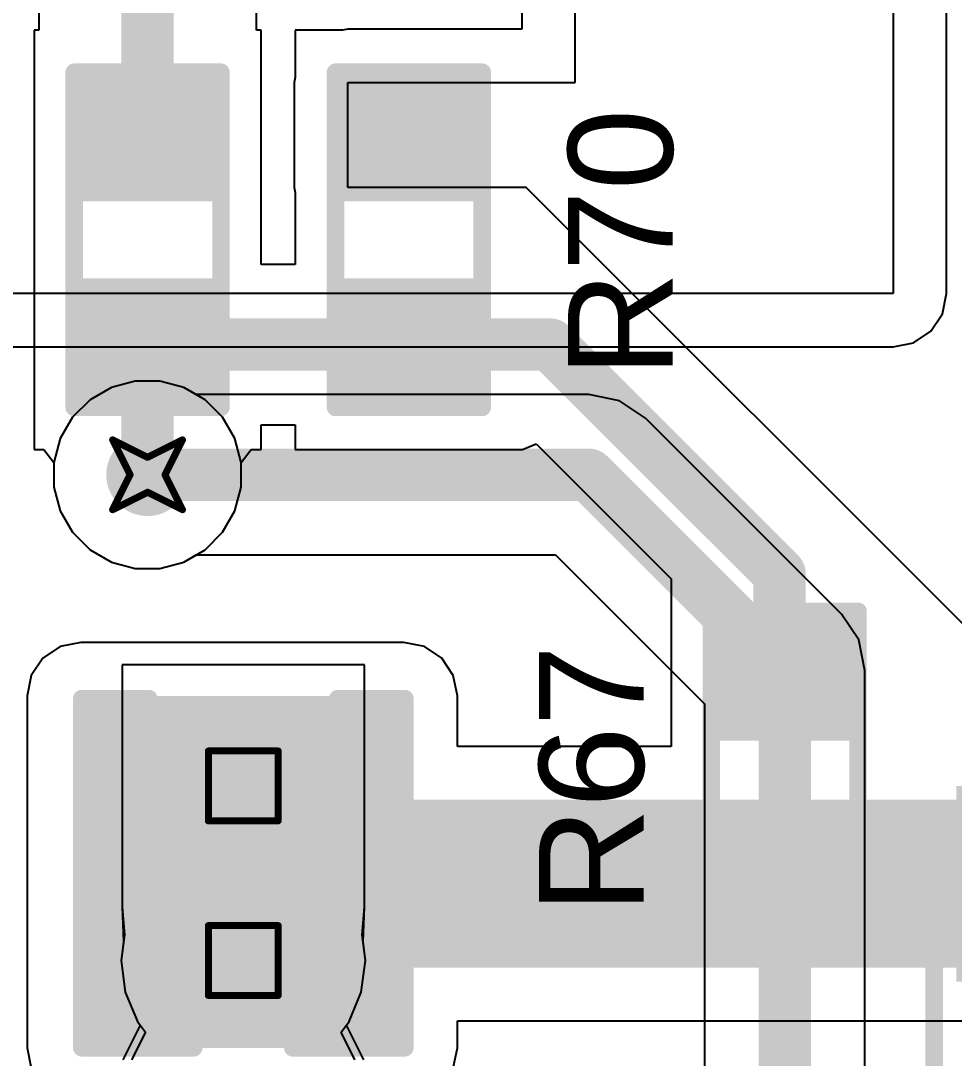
# Model space of a CAD drawing. Header units: inches. Extents: x -36 to 349, y -11 to 240.
# Drawn here: x 107.26 to 114.04, y -4.52 to 3.02 of the extents above; entities that cross this region are included whole.
import ezdxf

# ---------------------------------------------------------------- set-up
doc = ezdxf.new("R2010")
doc.units = ezdxf.units.IN
for name, color, linetype in [('Bottom Layer', 5, 'Continuous'), ('Bottom Solder', 6, 'Continuous'), ('Drill Drawing', 1, 'Continuous'), ('Layer 1', 16, 'Continuous'), ('Layer 2', 76, 'Continuous'), ('Mechanical 15', 56, 'Continuous'), ('Multi-Layer', 9, 'Continuous'), ('Pad Holes', 156, 'Continuous'), ('Top Layer', 1, 'Continuous'), ('Top Overlay', 2, 'Continuous'), ('Top Paste', 8, 'Continuous'), ('Top Solder', 216, 'Continuous'), ('Via Holes', 16, 'Continuous')]:
    doc.layers.add(name, color=color, linetype=linetype)
doc.styles.add('Arial', font='', dxfattribs={"height": 0.2})
doc.styles.get('Arial').set_extended_font_data('Arial')

# ---------------------------------------------------------------- blocks, each defined once
blk = doc.blocks.new('SOT_23_6_59')
at = {"layer": 'Top Layer'}
for points in [[(-1.92, 1.26), (-0.7, 1.26), (-0.7, 0.64), (-1.92, 0.64)], [(0.7, 1.26), (1.92, 1.26), (1.92, 0.64), (0.7, 0.64)], [(-1.92, 0.31), (-0.7, 0.31), (-0.7, -0.31), (-1.92, -0.31)], [(0.7, 0.31), (1.92, 0.31), (1.92, -0.31), (0.7, -0.31)], [(-1.92, -0.64), (-0.7, -0.64), (-0.7, -1.26), (-1.92, -1.26)], [(0.7, -0.64), (1.92, -0.64), (1.92, -1.26), (0.7, -1.26)]]:
    blk.add_hatch(color=1, dxfattribs=at).paths.add_polyline_path(points)
at = {"layer": 'Top Paste'}
for points in [[(-1.92, 1.26), (-0.7, 1.26), (-0.7, 0.64), (-1.92, 0.64)], [(0.7, 1.26), (1.92, 1.26), (1.92, 0.64), (0.7, 0.64)], [(-1.92, 0.31), (-0.7, 0.31), (-0.7, -0.31), (-1.92, -0.31)], [(0.7, 0.31), (1.92, 0.31), (1.92, -0.31), (0.7, -0.31)], [(-1.92, -0.64), (-0.7, -0.64), (-0.7, -1.26), (-1.92, -1.26)], [(0.7, -0.64), (1.92, -0.64), (1.92, -1.26), (0.7, -1.26)]]:
    blk.add_hatch(color=8, dxfattribs=at).paths.add_polyline_path(points)
at = {"layer": 'Top Solder'}
for points in [[(-2.0216, 1.3616), (-0.5984, 1.3616), (-0.5984, 0.5384), (-2.0216, 0.5384)], [(0.5984, 1.3616), (2.0216, 1.3616), (2.0216, 0.5384), (0.5984, 0.5384)], [(-2.0216, 0.4116), (-0.5984, 0.4116), (-0.5984, -0.4116), (-2.0216, -0.4116)], [(0.5984, 0.4116), (2.0216, 0.4116), (2.0216, -0.4116), (0.5984, -0.4116)], [(-2.0216, -0.5384), (-0.5984, -0.5384), (-0.5984, -1.3616), (-2.0216, -1.3616)], [(0.5984, -0.5384), (2.0216, -0.5384), (2.0216, -1.3616), (0.5984, -1.3616)]]:
    blk.add_hatch(color=216, dxfattribs=at).paths.add_polyline_path(points)
at = {"layer": 'Top Overlay'}
for points in [[(-0.889, 1.524, 0.127, 0.127, 0), (-0.889, 1.424, 0.127, 0.127, 0)], [(-0.889, 1.524, 0.127, 0.127, 0), (0.8636, 1.524, 0.127, 0.127, 0)], [(0.8636, 1.524, 0.127, 0.127, 0), (0.8636, 1.424, 0.127, 0.127, 0)], [(-2.1844, 1.0922, 0.127, 0.127, 0), (-2.1844, 0.8382, 0.127, 0.127, 0)], [(-2.1844, 1.0922, 0.127, 0.127, 0), (-2.0574, 0.9652, 0.127, 0.127, 0)], [(-2.0574, 0.9652, 0.127, 0.127, 0), (-2.1844, 0.8382, 0.127, 0.127, 0)], [(-0.889, -1.424, 0.127, 0.127, 0), (-0.889, -1.524, 0.127, 0.127, 0)], [(0.8636, -1.424, 0.127, 0.127, 0), (0.8636, -1.524, 0.127, 0.127, 0)], [(-0.889, -1.524, 0.127, 0.127, 0), (0.8636, -1.524, 0.127, 0.127, 0)]]:
    blk.add_lwpolyline(points, format="xyseb", dxfattribs=at)
for points in [[(-0.9207, 1.524, 0.0635, 0.0635, 1), (-0.8572, 1.524, 0.0635, 0.0635, 1)], [(-0.9207, 1.524, 0.0635, 0.0635, 1), (-0.8572, 1.524, 0.0635, 0.0635, 1)], [(0.8319, 1.524, 0.0635, 0.0635, 1), (0.8954, 1.524, 0.0635, 0.0635, 1)], [(0.8319, 1.524, 0.0635, 0.0635, 1), (0.8954, 1.524, 0.0635, 0.0635, 1)], [(-0.9207, 1.424, 0.0635, 0.0635, 1), (-0.8572, 1.424, 0.0635, 0.0635, 1)], [(0.8319, 1.424, 0.0635, 0.0635, 1), (0.8954, 1.424, 0.0635, 0.0635, 1)], [(-2.2161, 1.0922, 0.0635, 0.0635, 1), (-2.1526, 1.0922, 0.0635, 0.0635, 1)], [(-2.2161, 1.0922, 0.0635, 0.0635, 1), (-2.1526, 1.0922, 0.0635, 0.0635, 1)], [(-2.0891, 0.9652, 0.0635, 0.0635, 1), (-2.0256, 0.9652, 0.0635, 0.0635, 1)], [(-2.0891, 0.9652, 0.0635, 0.0635, 1), (-2.0256, 0.9652, 0.0635, 0.0635, 1)], [(-2.2161, 0.8382, 0.0635, 0.0635, 1), (-2.1526, 0.8382, 0.0635, 0.0635, 1)], [(-2.2161, 0.8382, 0.0635, 0.0635, 1), (-2.1526, 0.8382, 0.0635, 0.0635, 1)], [(-0.9207, -1.424, 0.0635, 0.0635, 1), (-0.8572, -1.424, 0.0635, 0.0635, 1)], [(0.8319, -1.424, 0.0635, 0.0635, 1), (0.8954, -1.424, 0.0635, 0.0635, 1)], [(-0.9207, -1.524, 0.0635, 0.0635, 1), (-0.8572, -1.524, 0.0635, 0.0635, 1)], [(-0.9207, -1.524, 0.0635, 0.0635, 1), (-0.8572, -1.524, 0.0635, 0.0635, 1)], [(0.8319, -1.524, 0.0635, 0.0635, 1), (0.8954, -1.524, 0.0635, 0.0635, 1)], [(0.8319, -1.524, 0.0635, 0.0635, 1), (0.8954, -1.524, 0.0635, 0.0635, 1)]]:
    blk.add_lwpolyline(points, format="xyseb", close=True, dxfattribs=at)
blk = doc.blocks.new('R___0603_236')
at = {"layer": 'Top Layer'}
for points in [[(-0.381, 0.4445), (-0.381, -0.4445), (-1.143, -0.4445), (-1.143, 0.4445)], [(1.143, 0.4445), (1.143, -0.4445), (0.381, -0.4445), (0.381, 0.4445)]]:
    blk.add_hatch(color=1, dxfattribs=at).paths.add_polyline_path(points)
at = {"layer": 'Top Paste'}
for points in [[(-0.381, 0.4445), (-0.381, -0.4445), (-1.143, -0.4445), (-1.143, 0.4445)], [(1.143, 0.4445), (1.143, -0.4445), (0.381, -0.4445), (0.381, 0.4445)]]:
    blk.add_hatch(color=8, dxfattribs=at).paths.add_polyline_path(points)
at = {"layer": 'Top Solder'}
for points in [[(-0.2794, 0.5461), (-0.2794, -0.5461), (-1.2446, -0.5461), (-1.2446, 0.5461)], [(1.2446, 0.5461), (1.2446, -0.5461), (0.2794, -0.5461), (0.2794, 0.5461)]]:
    blk.add_hatch(color=216, dxfattribs=at).paths.add_polyline_path(points)
at = {"layer": 'Top Overlay'}
for points in [[(-1.2192, 0.5334, 0.127, 0.127, 0), (-1.2192, -0.5334, 0.127, 0.127, 0)], [(-1.2192, 0.5334, 0.127, 0.127, 0), (1.2192, 0.5334, 0.127, 0.127, 0)], [(1.2192, 0.5334, 0.127, 0.127, 0), (1.2192, -0.5334, 0.127, 0.127, 0)], [(-1.2192, -0.5334, 0.127, 0.127, 0), (1.2192, -0.5334, 0.127, 0.127, 0)]]:
    blk.add_lwpolyline(points, format="xyseb", dxfattribs=at)
for points in [[(-1.251, 0.5334, 0.0635, 0.0635, 1), (-1.1875, 0.5334, 0.0635, 0.0635, 1)], [(-1.251, 0.5334, 0.0635, 0.0635, 1), (-1.1875, 0.5334, 0.0635, 0.0635, 1)], [(1.1874, 0.5334, 0.0635, 0.0635, 1), (1.2509, 0.5334, 0.0635, 0.0635, 1)], [(1.1874, 0.5334, 0.0635, 0.0635, 1), (1.2509, 0.5334, 0.0635, 0.0635, 1)], [(-1.251, -0.5334, 0.0635, 0.0635, 1), (-1.1875, -0.5334, 0.0635, 0.0635, 1)], [(-1.251, -0.5334, 0.0635, 0.0635, 1), (-1.1875, -0.5334, 0.0635, 0.0635, 1)], [(1.1874, -0.5334, 0.0635, 0.0635, 1), (1.2509, -0.5334, 0.0635, 0.0635, 1)], [(1.1874, -0.5334, 0.0635, 0.0635, 1), (1.2509, -0.5334, 0.0635, 0.0635, 1)]]:
    blk.add_lwpolyline(points, format="xyseb", close=True, dxfattribs=at)
blk = doc.blocks.new('R___0603_237')
at = {"layer": 'Top Layer'}
for points in [[(-0.381, 0.4445), (-0.381, -0.4445), (-1.143, -0.4445), (-1.143, 0.4445)], [(1.143, 0.4445), (1.143, -0.4445), (0.381, -0.4445), (0.381, 0.4445)]]:
    blk.add_hatch(color=1, dxfattribs=at).paths.add_polyline_path(points)
at = {"layer": 'Top Paste'}
for points in [[(-0.381, 0.4445), (-0.381, -0.4445), (-1.143, -0.4445), (-1.143, 0.4445)], [(1.143, 0.4445), (1.143, -0.4445), (0.381, -0.4445), (0.381, 0.4445)]]:
    blk.add_hatch(color=8, dxfattribs=at).paths.add_polyline_path(points)
at = {"layer": 'Top Solder'}
for points in [[(-0.2794, 0.5461), (-0.2794, -0.5461), (-1.2446, -0.5461), (-1.2446, 0.5461)], [(1.2446, 0.5461), (1.2446, -0.5461), (0.2794, -0.5461), (0.2794, 0.5461)]]:
    blk.add_hatch(color=216, dxfattribs=at).paths.add_polyline_path(points)
at = {"layer": 'Top Overlay'}
for points in [[(-1.2192, -0.5334, 0.127, 0.127, 0), (-1.2192, 0.5334, 0.127, 0.127, 0)], [(1.2192, 0.5334, 0.127, 0.127, 0), (-1.2192, 0.5334, 0.127, 0.127, 0)], [(1.2192, -0.5334, 0.127, 0.127, 0), (1.2192, 0.5334, 0.127, 0.127, 0)], [(1.2192, -0.5334, 0.127, 0.127, 0), (-1.2192, -0.5334, 0.127, 0.127, 0)]]:
    blk.add_lwpolyline(points, format="xyseb", dxfattribs=at)
for points in [[(-1.2509, 0.5334, 0.0635, 0.0635, 1), (-1.1874, 0.5334, 0.0635, 0.0635, 1)], [(-1.2509, 0.5334, 0.0635, 0.0635, 1), (-1.1874, 0.5334, 0.0635, 0.0635, 1)], [(1.1875, 0.5334, 0.0635, 0.0635, 1), (1.251, 0.5334, 0.0635, 0.0635, 1)], [(1.1875, 0.5334, 0.0635, 0.0635, 1), (1.251, 0.5334, 0.0635, 0.0635, 1)], [(-1.2509, -0.5334, 0.0635, 0.0635, 1), (-1.1874, -0.5334, 0.0635, 0.0635, 1)], [(-1.2509, -0.5334, 0.0635, 0.0635, 1), (-1.1874, -0.5334, 0.0635, 0.0635, 1)], [(1.1875, -0.5334, 0.0635, 0.0635, 1), (1.251, -0.5334, 0.0635, 0.0635, 1)], [(1.1875, -0.5334, 0.0635, 0.0635, 1), (1.251, -0.5334, 0.0635, 0.0635, 1)]]:
    blk.add_lwpolyline(points, format="xyseb", close=True, dxfattribs=at)
blk = doc.blocks.new('R___0603_239')
at = {"layer": 'Top Layer'}
for points in [[(-0.381, 0.4445), (-0.381, -0.4445), (-1.143, -0.4445), (-1.143, 0.4445)], [(1.143, 0.4445), (1.143, -0.4445), (0.381, -0.4445), (0.381, 0.4445)]]:
    blk.add_hatch(color=1, dxfattribs=at).paths.add_polyline_path(points)
at = {"layer": 'Top Paste'}
for points in [[(-0.381, 0.4445), (-0.381, -0.4445), (-1.143, -0.4445), (-1.143, 0.4445)], [(1.143, 0.4445), (1.143, -0.4445), (0.381, -0.4445), (0.381, 0.4445)]]:
    blk.add_hatch(color=8, dxfattribs=at).paths.add_polyline_path(points)
at = {"layer": 'Top Solder'}
for points in [[(-0.2794, 0.5461), (-0.2794, -0.5461), (-1.2446, -0.5461), (-1.2446, 0.5461)], [(1.2446, 0.5461), (1.2446, -0.5461), (0.2794, -0.5461), (0.2794, 0.5461)]]:
    blk.add_hatch(color=216, dxfattribs=at).paths.add_polyline_path(points)
at = {"layer": 'Top Overlay'}
for points in [[(-1.2192, 0.5334, 0.127, 0.127, 0), (-1.2192, -0.5334, 0.127, 0.127, 0)], [(-1.2192, 0.5334, 0.127, 0.127, 0), (1.2192, 0.5334, 0.127, 0.127, 0)], [(1.2192, 0.5334, 0.127, 0.127, 0), (1.2192, -0.5334, 0.127, 0.127, 0)], [(-1.2192, -0.5334, 0.127, 0.127, 0), (1.2192, -0.5334, 0.127, 0.127, 0)]]:
    blk.add_lwpolyline(points, format="xyseb", dxfattribs=at)
for points in [[(-1.25095, 0.5334, 0.0635, 0.0635, 1), (-1.18745, 0.5334, 0.0635, 0.0635, 1)], [(-1.25095, 0.5334, 0.0635, 0.0635, 1), (-1.18745, 0.5334, 0.0635, 0.0635, 1)], [(1.18745, 0.5334, 0.0635, 0.0635, 1), (1.25095, 0.5334, 0.0635, 0.0635, 1)], [(1.18745, 0.5334, 0.0635, 0.0635, 1), (1.25095, 0.5334, 0.0635, 0.0635, 1)], [(-1.25095, -0.5334, 0.0635, 0.0635, 1), (-1.18745, -0.5334, 0.0635, 0.0635, 1)], [(-1.25095, -0.5334, 0.0635, 0.0635, 1), (-1.18745, -0.5334, 0.0635, 0.0635, 1)], [(1.18745, -0.5334, 0.0635, 0.0635, 1), (1.25095, -0.5334, 0.0635, 0.0635, 1)], [(1.18745, -0.5334, 0.0635, 0.0635, 1), (1.25095, -0.5334, 0.0635, 0.0635, 1)]]:
    blk.add_lwpolyline(points, format="xyseb", close=True, dxfattribs=at)
blk = doc.blocks.new('HDR_1_2_M____1_27___337')
at = {"layer": 'Bottom Layer'}
blk.add_hatch(color=5, dxfattribs=at).paths.add_polyline_path([(-1.135, 0.5), (-0.135, 0.5), (-0.135, -0.5), (-1.135, -0.5)])
h = blk.add_hatch(color=5, dxfattribs=at)
edge = h.paths.add_edge_path()
edge.add_arc((0.635, 0), 0.5, 90, 270)
edge.add_line((0.635, -0.5), (0.635, -0.5))
edge.add_arc((0.635, 0), 0.5, 270, 450)
edge.add_line((0.635, 0.5), (0.635, 0.5))
at = {"layer": 'Bottom Solder'}
blk.add_hatch(color=6, dxfattribs=at).paths.add_polyline_path([(-1.1858, 0.5508), (-0.0842, 0.5508), (-0.0842, -0.5508), (-1.1858, -0.5508)])
h = blk.add_hatch(color=6, dxfattribs=at)
edge = h.paths.add_edge_path()
edge.add_arc((0.635, 0), 0.5508, 90, 270)
edge.add_line((0.635, -0.5508), (0.635, -0.5508))
edge.add_arc((0.635, 0), 0.5508, 270, 450)
edge.add_line((0.635, 0.5508), (0.635, 0.5508))
at = {"layer": 'Layer 1'}
blk.add_hatch(color=16, dxfattribs=at).paths.add_polyline_path([(-1.135, 0.5), (-0.135, 0.5), (-0.135, -0.5), (-1.135, -0.5)])
h = blk.add_hatch(color=16, dxfattribs=at)
edge = h.paths.add_edge_path()
edge.add_arc((0.635, 0), 0.5, 90, 270)
edge.add_line((0.635, -0.5), (0.635, -0.5))
edge.add_arc((0.635, 0), 0.5, 270, 450)
edge.add_line((0.635, 0.5), (0.635, 0.5))
at = {"layer": 'Layer 2'}
blk.add_hatch(color=76, dxfattribs=at).paths.add_polyline_path([(-1.135, 0.5), (-0.135, 0.5), (-0.135, -0.5), (-1.135, -0.5)])
h = blk.add_hatch(color=76, dxfattribs=at)
edge = h.paths.add_edge_path()
edge.add_arc((0.635, 0), 0.5, 90, 270)
edge.add_line((0.635, -0.5), (0.635, -0.5))
edge.add_arc((0.635, 0), 0.5, 270, 450)
edge.add_line((0.635, 0.5), (0.635, 0.5))
at = {"layer": 'Multi-Layer'}
blk.add_hatch(color=9, dxfattribs=at).paths.add_polyline_path([(-1.135, 0.5), (-0.135, 0.5), (-0.135, -0.5), (-1.135, -0.5)])
h = blk.add_hatch(color=9, dxfattribs=at)
edge = h.paths.add_edge_path()
edge.add_arc((0.635, 0), 0.5, 90, 270)
edge.add_line((0.635, -0.5), (0.635, -0.5))
edge.add_arc((0.635, 0), 0.5, 270, 450)
edge.add_line((0.635, 0.5), (0.635, 0.5))
at = {"layer": 'Pad Holes'}
h = blk.add_hatch(color=7, dxfattribs=at)
edge = h.paths.add_edge_path()
edge.add_arc((-0.635, 0), 0.375, 0, 360)
h = blk.add_hatch(color=7, dxfattribs=at)
edge = h.paths.add_edge_path()
edge.add_arc((0.635, 0), 0.375, 0, 360)
at = {"layer": 'Top Layer'}
blk.add_hatch(color=1, dxfattribs=at).paths.add_polyline_path([(-1.135, 0.5), (-0.135, 0.5), (-0.135, -0.5), (-1.135, -0.5)])
h = blk.add_hatch(color=1, dxfattribs=at)
edge = h.paths.add_edge_path()
edge.add_arc((0.635, 0), 0.5, 90, 270)
edge.add_line((0.635, -0.5), (0.635, -0.5))
edge.add_arc((0.635, 0), 0.5, 270, 450)
edge.add_line((0.635, 0.5), (0.635, 0.5))
at = {"layer": 'Top Solder'}
blk.add_hatch(color=216, dxfattribs=at).paths.add_polyline_path([(-1.1858, 0.5508), (-0.0842, 0.5508), (-0.0842, -0.5508), (-1.1858, -0.5508)])
h = blk.add_hatch(color=216, dxfattribs=at)
edge = h.paths.add_edge_path()
edge.add_arc((0.635, 0), 0.5508, 90, 270)
edge.add_line((0.635, -0.5508), (0.635, -0.5508))
edge.add_arc((0.635, 0), 0.5508, 270, 450)
edge.add_line((0.635, 0.5508), (0.635, 0.5508))
at = {"layer": 'Mechanical 15'}
blk.add_lwpolyline([(-0.0003, 0.3965, 0.00254, 0.00254, 0), (0.0003, 0.397, 0.00254, 0.00254, 0)], format="xyseb", dxfattribs=at)
for points in [[(-0.0009, 0.3965, 0.00127, 0.00127, 1), (0.0004, 0.3965, 0.00127, 0.00127, 1)], [(-0.0004, 0.397, 0.00127, 0.00127, 1), (0.0009, 0.397, 0.00127, 0.00127, 1)]]:
    blk.add_lwpolyline(points, format="xyseb", close=True, dxfattribs=at)
at = {"layer": 'Top Overlay'}
for points in [[(1.27, 1.175, 0.127, 0.127, 0), (-1.27, 1.175, 0.127, 0.127, 0)], [(-1.27, 0.687, 0.127, 0.127, 0), (-1.27, 1.175, 0.127, 0.127, 0)], [(1.27, 0.3598, 0.127, 0.127, 0), (1.27, 1.175, 0.127, 0.127, 0)], [(1.27, -1.175, 0.127, 0.127, 0), (1.27, -0.3598, 0.127, 0.127, 0)], [(-1.27, -1.175, 0.127, 0.127, 0), (-1.27, -0.687, 0.127, 0.127, 0)], [(1.27, -1.175, 0.127, 0.127, 0), (-1.27, -1.175, 0.127, 0.127, 0)]]:
    blk.add_lwpolyline(points, format="xyseb", dxfattribs=at)
for points in [[(-1.3017, 1.175, 0.0635, 0.0635, 1), (-1.2383, 1.175, 0.0635, 0.0635, 1)], [(-1.3017, 1.175, 0.0635, 0.0635, 1), (-1.2383, 1.175, 0.0635, 0.0635, 1)], [(1.2383, 1.175, 0.0635, 0.0635, 1), (1.3017, 1.175, 0.0635, 0.0635, 1)], [(1.2383, 1.175, 0.0635, 0.0635, 1), (1.3017, 1.175, 0.0635, 0.0635, 1)], [(-1.3017, 0.687, 0.0635, 0.0635, 1), (-1.2383, 0.687, 0.0635, 0.0635, 1)], [(1.2383, 0.3598, 0.0635, 0.0635, 1), (1.3017, 0.3598, 0.0635, 0.0635, 1)], [(1.2383, -0.3598, 0.0635, 0.0635, 1), (1.3017, -0.3598, 0.0635, 0.0635, 1)], [(-1.3017, -0.687, 0.0635, 0.0635, 1), (-1.2383, -0.687, 0.0635, 0.0635, 1)], [(-1.3017, -1.175, 0.0635, 0.0635, 1), (-1.2383, -1.175, 0.0635, 0.0635, 1)], [(-1.3017, -1.175, 0.0635, 0.0635, 1), (-1.2383, -1.175, 0.0635, 0.0635, 1)], [(1.2383, -1.175, 0.0635, 0.0635, 1), (1.3017, -1.175, 0.0635, 0.0635, 1)], [(1.2383, -1.175, 0.0635, 0.0635, 1), (1.3017, -1.175, 0.0635, 0.0635, 1)]]:
    blk.add_lwpolyline(points, format="xyseb", close=True, dxfattribs=at)

msp = doc.modelspace()

# ---------------------------------------------------------------- hatches: boundary and pattern name
at = {"layer": 'Bottom Layer'}
h = msp.add_hatch(color=5, dxfattribs=at)
edge = h.paths.add_edge_path()
edge.add_arc((108.1774, -0.2772), 0.3, 0, 360)
at = {"layer": 'Layer 1'}
h = msp.add_hatch(color=16, dxfattribs=at)
edge = h.paths.add_edge_path()
edge.add_arc((108.1774, -0.2772), 0.3, 0, 360)
at = {"layer": 'Layer 2'}
h = msp.add_hatch(color=76, dxfattribs=at)
edge = h.paths.add_edge_path()
edge.add_arc((108.1774, -0.2772), 0.3, 0, 360)
at = {"layer": 'Top Layer'}
h = msp.add_hatch(color=1, dxfattribs=at)
edge = h.paths.add_edge_path()
edge.add_arc((108.1774, -0.2772), 0.3, 0, 360)
for points in [[(107.6911, -4.445), (110.0418, -4.445), (110.0418, -1.8858), (107.6911, -1.8858)], [(107.705, -3.8612), (114.781, -3.8612), (114.781, -2.6412), (107.705, -2.6412)]]:
    msp.add_hatch(color=1, dxfattribs=at).paths.add_polyline_path(points)
at = {"layer": 'Via Holes'}
h = msp.add_hatch(color=7, dxfattribs=at)
edge = h.paths.add_edge_path()
edge.add_arc((108.1774, -0.2772), 0.15, 0, 360)

# ---------------------------------------------------------------- linework, layer by layer
at = {"layer": 'Bottom Layer'}
for p, q in [((113.5978, 32.3342), (113.5978, 1.0414)), ((113.9863, 1.0414), (113.9863, 32.3342)), ((113.5978, 1.0414), (106.9176, 1.0414)), ((113.9567, 0.8927), (113.9863, 1.0414)), ((113.8725, 0.7667), (113.9567, 0.8927)), ((113.7465, 0.6825), (113.8725, 0.7667)), ((113.5978, 0.6529), (113.7465, 0.6825)), ((107.0785, 0.6529), (113.5978, 0.6529)), ((108.0877, 0.4038), (107.9145, 0.3574)), ((108.267, 0.4038), (108.0877, 0.4038)), ((108.4402, 0.3574), (108.267, 0.4038)), ((107.9145, 0.3574), (107.7592, 0.2677)), ((108.5301, 0.3055), (108.4402, 0.3574)), ((111.3858, 0.3055), (108.5301, 0.3055)), ((111.6088, 0.2611), (111.3858, 0.3055)), ((107.7592, 0.2677), (107.6324, 0.1409)), ((111.7978, 0.1348), (111.6088, 0.2611)), ((107.6324, 0.1409), (107.5428, -0.0144)), ((113.2224, -1.2898), (111.7978, 0.1348)), ((107.5428, -0.0144), (107.4964, -0.1876)), ((107.4964, -0.1876), (107.4964, -0.3669)), ((107.4964, -0.3669), (107.5428, -0.5401)), ((107.5428, -0.5401), (107.6324, -0.6954)), ((107.6324, -0.6954), (107.7592, -0.8221)), ((107.7592, -0.8221), (107.9145, -0.9118)), ((108.4402, -0.9118), (108.5301, -0.8599)), ((108.5301, -0.8599), (111.1444, -0.8599)), ((111.1444, -0.8599), (112.2277, -1.9432)), ((107.9145, -0.9118), (108.0877, -0.9582)), ((108.0877, -0.9582), (108.267, -0.9582)), ((108.267, -0.9582), (108.4402, -0.9118)), ((113.3487, -1.4788), (113.2224, -1.2898)), ((113.3931, -1.7018), (113.3487, -1.4788)), ((109.7544, -1.659), (107.9924, -1.659)), ((107.9924, -1.659), (107.9924, -3.421)), ((109.7544, -3.421), (109.7544, -1.659)), ((113.3931, -8.9691), (113.3931, -1.7018)), ((112.2277, -1.9432), (112.2277, -8.9691)), ((107.9924, -3.421), (107.9924, -3.421)), ((107.9924, -3.421), (108.0093, -3.624)), ((109.7375, -3.624), (109.7544, -3.421)), ((109.7544, -3.421), (109.7544, -3.421)), ((108.0093, -3.624), (107.9848, -3.81)), ((109.762, -3.81), (109.7375, -3.624)), ((107.9848, -3.81), (108.0151, -4.04)), ((109.7317, -4.04), (109.762, -3.81)), ((108.0151, -4.04), (108.1038, -4.2543)), ((109.643, -4.2543), (109.7317, -4.04)), ((108.1038, -4.2543), (108.1619, -4.33)), ((109.5849, -4.33), (109.643, -4.2543)), ((108.1619, -4.33), (108.0618, -4.533)), ((109.685, -4.533), (109.5849, -4.33))]:
    msp.add_line(p, q, dxfattribs=at)
for points in [[(108.1774, -0.2772, 0.381, 0.381, 0), (111.3858, -0.2772, 0.381, 0.381, 0)], [(111.3858, -0.2772, 0.381, 0.381, 0), (112.8104, -1.7018, 0.381, 0.381, 0)], [(112.8104, -9.3218, 0.381, 0.381, 0), (112.8104, -1.7018, 0.381, 0.381, 0)]]:
    msp.add_lwpolyline(points, format="xyseb", dxfattribs=at)
for points in [[(108.0821, -0.2772, 0.1905, 0.1905, 1), (108.2726, -0.2772, 0.1905, 0.1905, 1)], [(111.2906, -0.2772, 0.1905, 0.1905, 1), (111.4811, -0.2772, 0.1905, 0.1905, 1)], [(111.2906, -0.2772, 0.1905, 0.1905, 1), (111.4811, -0.2772, 0.1905, 0.1905, 1)], [(112.7151, -1.7018, 0.1905, 0.1905, 1), (112.9056, -1.7018, 0.1905, 0.1905, 1)], [(112.7151, -1.7018, 0.1905, 0.1905, 1), (112.9056, -1.7018, 0.1905, 0.1905, 1)]]:
    msp.add_lwpolyline(points, format="xyseb", close=True, dxfattribs=at)
at = {"layer": 'Drill Drawing'}
for points in [[(107.9234, -0.0232, 0.0508, 0.0508, 0), (108.1774, -0.1502, 0.0508, 0.0508, 0)], [(107.9234, -0.0232, 0.0508, 0.0508, 0), (108.0504, -0.2772, 0.0508, 0.0508, 0)], [(108.1774, -0.1502, 0.0508, 0.0508, 0), (108.4314, -0.0232, 0.0508, 0.0508, 0)], [(108.3044, -0.2772, 0.0508, 0.0508, 0), (108.4314, -0.0232, 0.0508, 0.0508, 0)], [(107.9234, -0.5312, 0.0508, 0.0508, 0), (108.0504, -0.2772, 0.0508, 0.0508, 0)], [(108.3044, -0.2772, 0.0508, 0.0508, 0), (108.4314, -0.5312, 0.0508, 0.0508, 0)], [(107.9234, -0.5312, 0.0508, 0.0508, 0), (108.1774, -0.4042, 0.0508, 0.0508, 0)], [(108.1774, -0.4042, 0.0508, 0.0508, 0), (108.4314, -0.5312, 0.0508, 0.0508, 0)], [(108.6194, -2.286, 0.0508, 0.0508, 0), (109.1274, -2.286, 0.0508, 0.0508, 0)], [(108.6194, -2.794, 0.0508, 0.0508, 0), (108.6194, -2.286, 0.0508, 0.0508, 0)], [(109.1274, -2.794, 0.0508, 0.0508, 0), (109.1274, -2.286, 0.0508, 0.0508, 0)], [(108.6194, -2.794, 0.0508, 0.0508, 0), (109.1274, -2.794, 0.0508, 0.0508, 0)], [(108.6194, -3.556, 0.0508, 0.0508, 0), (109.1274, -3.556, 0.0508, 0.0508, 0)], [(108.6194, -4.064, 0.0508, 0.0508, 0), (108.6194, -3.556, 0.0508, 0.0508, 0)], [(109.1274, -4.064, 0.0508, 0.0508, 0), (109.1274, -3.556, 0.0508, 0.0508, 0)], [(108.6194, -4.064, 0.0508, 0.0508, 0), (109.1274, -4.064, 0.0508, 0.0508, 0)]]:
    msp.add_lwpolyline(points, format="xyseb", dxfattribs=at)
for points in [[(107.9107, -0.0232, 0.0254, 0.0254, 1), (107.9361, -0.0232, 0.0254, 0.0254, 1)], [(107.9107, -0.0232, 0.0254, 0.0254, 1), (107.9361, -0.0232, 0.0254, 0.0254, 1)], [(108.4187, -0.0232, 0.0254, 0.0254, 1), (108.4441, -0.0232, 0.0254, 0.0254, 1)], [(108.4187, -0.0232, 0.0254, 0.0254, 1), (108.4441, -0.0232, 0.0254, 0.0254, 1)], [(108.1647, -0.1502, 0.0254, 0.0254, 1), (108.1901, -0.1502, 0.0254, 0.0254, 1)], [(108.1647, -0.1502, 0.0254, 0.0254, 1), (108.1901, -0.1502, 0.0254, 0.0254, 1)], [(108.0377, -0.2772, 0.0254, 0.0254, 1), (108.0631, -0.2772, 0.0254, 0.0254, 1)], [(108.0377, -0.2772, 0.0254, 0.0254, 1), (108.0631, -0.2772, 0.0254, 0.0254, 1)], [(108.2917, -0.2772, 0.0254, 0.0254, 1), (108.3171, -0.2772, 0.0254, 0.0254, 1)], [(108.2917, -0.2772, 0.0254, 0.0254, 1), (108.3171, -0.2772, 0.0254, 0.0254, 1)], [(108.1647, -0.4042, 0.0254, 0.0254, 1), (108.1901, -0.4042, 0.0254, 0.0254, 1)], [(108.1647, -0.4042, 0.0254, 0.0254, 1), (108.1901, -0.4042, 0.0254, 0.0254, 1)], [(107.9107, -0.5312, 0.0254, 0.0254, 1), (107.9361, -0.5312, 0.0254, 0.0254, 1)], [(107.9107, -0.5312, 0.0254, 0.0254, 1), (107.9361, -0.5312, 0.0254, 0.0254, 1)], [(108.4187, -0.5312, 0.0254, 0.0254, 1), (108.4441, -0.5312, 0.0254, 0.0254, 1)], [(108.4187, -0.5312, 0.0254, 0.0254, 1), (108.4441, -0.5312, 0.0254, 0.0254, 1)], [(108.6067, -2.286, 0.0254, 0.0254, 1), (108.6321, -2.286, 0.0254, 0.0254, 1)], [(108.6067, -2.286, 0.0254, 0.0254, 1), (108.6321, -2.286, 0.0254, 0.0254, 1)], [(109.1147, -2.286, 0.0254, 0.0254, 1), (109.1401, -2.286, 0.0254, 0.0254, 1)], [(109.1147, -2.286, 0.0254, 0.0254, 1), (109.1401, -2.286, 0.0254, 0.0254, 1)], [(108.6067, -2.794, 0.0254, 0.0254, 1), (108.6321, -2.794, 0.0254, 0.0254, 1)], [(108.6067, -2.794, 0.0254, 0.0254, 1), (108.6321, -2.794, 0.0254, 0.0254, 1)], [(109.1147, -2.794, 0.0254, 0.0254, 1), (109.1401, -2.794, 0.0254, 0.0254, 1)], [(109.1147, -2.794, 0.0254, 0.0254, 1), (109.1401, -2.794, 0.0254, 0.0254, 1)], [(108.6067, -3.556, 0.0254, 0.0254, 1), (108.6321, -3.556, 0.0254, 0.0254, 1)], [(108.6067, -3.556, 0.0254, 0.0254, 1), (108.6321, -3.556, 0.0254, 0.0254, 1)], [(109.1147, -3.556, 0.0254, 0.0254, 1), (109.1401, -3.556, 0.0254, 0.0254, 1)], [(109.1147, -3.556, 0.0254, 0.0254, 1), (109.1401, -3.556, 0.0254, 0.0254, 1)], [(108.6067, -4.064, 0.0254, 0.0254, 1), (108.6321, -4.064, 0.0254, 0.0254, 1)], [(108.6067, -4.064, 0.0254, 0.0254, 1), (108.6321, -4.064, 0.0254, 0.0254, 1)], [(109.1147, -4.064, 0.0254, 0.0254, 1), (109.1401, -4.064, 0.0254, 0.0254, 1)], [(109.1147, -4.064, 0.0254, 0.0254, 1), (109.1401, -4.064, 0.0254, 0.0254, 1)]]:
    msp.add_lwpolyline(points, format="xyseb", close=True, dxfattribs=at)
at = {"layer": 'Layer 1'}
for p, q in [((108.0877, 0.4038), (107.9145, 0.3574)), ((108.267, 0.4038), (108.0877, 0.4038)), ((108.4402, 0.3574), (108.267, 0.4038)), ((107.9145, 0.3574), (107.7592, 0.2677)), ((108.5955, 0.2677), (108.4402, 0.3574)), ((107.7592, 0.2677), (107.6324, 0.1409)), ((108.7223, 0.1409), (108.5955, 0.2677)), ((107.6324, 0.1409), (107.5428, -0.0144)), ((108.812, -0.0144), (108.7223, 0.1409)), ((107.5428, -0.0144), (107.4964, -0.1876)), ((108.8584, -0.1876), (108.812, -0.0144)), ((107.4964, -0.1876), (107.4964, -0.3669)), ((108.8584, -0.3669), (108.8584, -0.1876)), ((107.4964, -0.3669), (107.5428, -0.5401)), ((108.812, -0.5401), (108.8584, -0.3669)), ((107.5428, -0.5401), (107.6324, -0.6954)), ((108.7223, -0.6954), (108.812, -0.5401)), ((107.6324, -0.6954), (107.7592, -0.8221)), ((108.5955, -0.8221), (108.7223, -0.6954)), ((107.7592, -0.8221), (107.9145, -0.9118)), ((108.4402, -0.9118), (108.5955, -0.8221)), ((107.9145, -0.9118), (108.0877, -0.9582)), ((108.0877, -0.9582), (108.267, -0.9582)), ((108.267, -0.9582), (108.4402, -0.9118)), ((109.7544, -1.659), (107.9924, -1.659)), ((107.9924, -1.659), (107.9924, -3.421)), ((109.7544, -3.421), (109.7544, -1.659)), ((107.9924, -3.421), (107.9924, -3.421)), ((107.9924, -3.421), (108.0026, -3.675)), ((109.7442, -3.675), (109.7544, -3.421)), ((109.7544, -3.421), (109.7544, -3.421)), ((108.0026, -3.675), (107.9848, -3.81)), ((109.762, -3.81), (109.7442, -3.675)), ((107.9848, -3.81), (108.0151, -4.04)), ((109.7317, -4.04), (109.762, -3.81)), ((108.0151, -4.04), (108.1038, -4.2543)), ((109.643, -4.2543), (109.7317, -4.04)), ((108.1228, -4.279), (107.9975, -4.533)), ((108.1038, -4.2543), (108.1228, -4.279)), ((109.624, -4.279), (109.643, -4.2543)), ((109.7492, -4.533), (109.624, -4.279))]:
    msp.add_line(p, q, dxfattribs=at)
at = {"layer": 'Layer 2'}
for p, q in [((108.0877, 0.4038), (107.9145, 0.3574)), ((108.267, 0.4038), (108.0877, 0.4038)), ((108.4402, 0.3574), (108.267, 0.4038)), ((107.9145, 0.3574), (107.7592, 0.2677)), ((108.5955, 0.2677), (108.4402, 0.3574)), ((107.7592, 0.2677), (107.6324, 0.1409)), ((108.7223, 0.1409), (108.5955, 0.2677)), ((107.6324, 0.1409), (107.5428, -0.0144)), ((108.812, -0.0144), (108.7223, 0.1409)), ((107.5428, -0.0144), (107.4964, -0.1876)), ((108.8584, -0.1876), (108.812, -0.0144)), ((107.4964, -0.1876), (107.4964, -0.3669)), ((108.8584, -0.3669), (108.8584, -0.1876)), ((107.4964, -0.3669), (107.5428, -0.5401)), ((108.812, -0.5401), (108.8584, -0.3669)), ((107.5428, -0.5401), (107.6324, -0.6954)), ((108.7223, -0.6954), (108.812, -0.5401)), ((107.6324, -0.6954), (107.7592, -0.8221)), ((108.5955, -0.8221), (108.7223, -0.6954)), ((107.7592, -0.8221), (107.9145, -0.9118)), ((108.4402, -0.9118), (108.5955, -0.8221)), ((107.9145, -0.9118), (108.0877, -0.9582)), ((108.0877, -0.9582), (108.267, -0.9582)), ((108.267, -0.9582), (108.4402, -0.9118)), ((109.7544, -1.659), (107.9924, -1.659)), ((107.9924, -1.659), (107.9924, -3.421)), ((109.7544, -3.421), (109.7544, -1.659)), ((107.9924, -3.421), (107.9924, -3.421)), ((107.9924, -3.421), (108.0026, -3.675)), ((109.7442, -3.675), (109.7544, -3.421)), ((109.7544, -3.421), (109.7544, -3.421)), ((108.0026, -3.675), (107.9848, -3.81)), ((109.762, -3.81), (109.7442, -3.675)), ((107.9848, -3.81), (108.0151, -4.04)), ((109.7317, -4.04), (109.762, -3.81)), ((108.0151, -4.04), (108.1038, -4.2543)), ((109.643, -4.2543), (109.7317, -4.04)), ((108.1228, -4.279), (107.9975, -4.533)), ((108.1038, -4.2543), (108.1228, -4.279)), ((109.624, -4.279), (109.643, -4.2543)), ((109.7492, -4.533), (109.624, -4.279))]:
    msp.add_line(p, q, dxfattribs=at)
at = {"layer": 'Top Layer'}
for p, q in [((111.2864, 2.5748), (111.2864, 5.1882)), ((110.8979, 4.7997), (110.8979, 2.9633)), ((107.3864, 4.4892), (107.3864, 2.9558)), ((108.9684, 2.9558), (108.9684, 4.4892)), ((107.3864, 2.9558), (107.3519, 2.9558)), ((107.3519, 2.9558), (107.3519, 1.4318)), ((109.0029, 2.9558), (108.9684, 2.9558)), ((109.0029, 1.2525), (109.0029, 2.9558)), ((109.5954, 2.9558), (109.2519, 2.9558)), ((109.2519, 2.9558), (109.2519, 2.6123)), ((109.6329, 2.9633), (109.5954, 2.9558)), ((110.8979, 2.9633), (109.6329, 2.9633)), ((109.2519, 2.6123), (109.2444, 2.5748)), ((109.2444, 2.5748), (109.2444, 1.8128)), ((109.6329, 1.8128), (109.6329, 2.5748)), ((109.6329, 2.5748), (111.2864, 2.5748)), ((109.2444, 1.8128), (109.2519, 1.7753)), ((110.931, 1.8128), (109.6329, 1.8128)), ((115.004, -2.2602), (110.931, 1.8128)), ((109.2519, 1.7753), (109.2519, 1.2525)), ((107.3519, 1.4318), (107.3519, -0.0922)), ((109.2519, 1.2525), (109.0029, 1.2525)), ((109.0029, -0.0922), (109.0029, 0.0871)), ((109.0029, 0.0871), (109.2519, 0.0871)), ((109.2519, 0.0871), (109.2519, -0.0922)), ((110.9029, -0.0922), (111.0023, -0.051)), ((111.0023, -0.051), (111.9849, -1.0337)), ((107.3519, -0.0922), (107.4232, -0.0922)), ((107.4232, -0.0922), (107.4964, -0.1876)), ((108.8584, -0.1876), (108.9315, -0.0922)), ((108.9315, -0.0922), (109.0029, -0.0922)), ((109.2519, -0.0922), (110.9029, -0.0922)), ((110.9029, -0.0922), (110.9029, -0.0922)), ((107.4964, -0.1876), (107.4964, -0.3669)), ((108.8584, -0.3669), (108.8584, -0.1876)), ((107.4964, -0.3669), (107.5428, -0.5401)), ((108.812, -0.5401), (108.8584, -0.3669)), ((107.5428, -0.5401), (107.6324, -0.6954)), ((108.7223, -0.6954), (108.812, -0.5401)), ((107.6324, -0.6954), (107.7592, -0.8221)), ((108.5955, -0.8221), (108.7223, -0.6954)), ((107.7592, -0.8221), (107.9145, -0.9118)), ((108.4402, -0.9118), (108.5955, -0.8221)), ((107.9145, -0.9118), (108.0877, -0.9582)), ((108.0877, -0.9582), (108.267, -0.9582)), ((108.267, -0.9582), (108.4402, -0.9118)), ((111.9849, -1.0337), (111.9849, -2.2527)), ((107.6911, -1.4974), (107.5425, -1.5269)), ((110.0418, -1.4974), (107.6911, -1.4974)), ((110.1905, -1.5269), (110.0418, -1.4974)), ((107.5425, -1.5269), (107.4165, -1.6112)), ((110.3165, -1.6112), (110.1905, -1.5269)), ((107.4165, -1.6112), (107.3322, -1.7372)), ((110.4007, -1.7372), (110.3165, -1.6112)), ((107.3322, -1.7372), (107.3027, -1.8858)), ((110.4303, -1.8858), (110.4007, -1.7372)), ((107.3027, -1.8858), (107.3027, -4.445)), ((110.4303, -2.2527), (110.4303, -1.8858)), ((111.9849, -2.2527), (110.4303, -2.2527)), ((110.4303, -4.445), (110.4303, -4.2497)), ((110.4303, -4.2497), (114.781, -4.2497)), ((107.3027, -4.445), (107.3322, -4.5937)), ((110.4007, -4.5937), (110.4303, -4.445))]:
    msp.add_line(p, q, dxfattribs=at)
for points in [[(108.1774, 2.1938, 0.381, 0.381, 0), (108.1774, 3.6482, 0.381, 0.381, 0)], [(108.1774, 0.6698, 0.381, 0.381, 0), (110.0774, 0.6698, 0.381, 0.381, 0)], [(108.1774, -0.2772, 0.381, 0.381, 0), (108.1774, 0.6698, 0.381, 0.381, 0)], [(110.0774, 0.6698, 0.381, 0.381, 0), (111.1055, 0.6698, 0.381, 0.381, 0)], [(111.1055, 0.6698, 0.381, 0.381, 0), (112.7732, -0.9979, 0.381, 0.381, 0)], [(112.7732, -1.69, 0.381, 0.381, 0), (112.7732, -0.9979, 0.381, 0.381, 0)], [(112.7732, -1.69, 0.381, 0.381, 0), (112.8104, -1.7272, 0.381, 0.381, 0)]]:
    msp.add_lwpolyline(points, format="xyseb", dxfattribs=at)
for points in [[(108.0821, 2.1938, 0.1905, 0.1905, 1), (108.2726, 2.1938, 0.1905, 0.1905, 1)], [(108.0821, 0.6698, 0.1905, 0.1905, 1), (108.2726, 0.6698, 0.1905, 0.1905, 1)], [(108.0821, 0.6698, 0.1905, 0.1905, 1), (108.2726, 0.6698, 0.1905, 0.1905, 1)], [(109.9821, 0.6698, 0.1905, 0.1905, 1), (110.1726, 0.6698, 0.1905, 0.1905, 1)], [(109.9821, 0.6698, 0.1905, 0.1905, 1), (110.1726, 0.6698, 0.1905, 0.1905, 1)], [(111.0102, 0.6698, 0.1905, 0.1905, 1), (111.2007, 0.6698, 0.1905, 0.1905, 1)], [(111.0102, 0.6698, 0.1905, 0.1905, 1), (111.2007, 0.6698, 0.1905, 0.1905, 1)], [(108.0821, -0.2772, 0.1905, 0.1905, 1), (108.2726, -0.2772, 0.1905, 0.1905, 1)], [(112.6779, -0.9979, 0.1905, 0.1905, 1), (112.8684, -0.9979, 0.1905, 0.1905, 1)], [(112.6779, -0.9979, 0.1905, 0.1905, 1), (112.8684, -0.9979, 0.1905, 0.1905, 1)], [(112.6779, -1.69, 0.1905, 0.1905, 1), (112.8684, -1.69, 0.1905, 0.1905, 1)], [(112.6779, -1.69, 0.1905, 0.1905, 1), (112.8684, -1.69, 0.1905, 0.1905, 1)], [(112.7151, -1.7272, 0.1905, 0.1905, 1), (112.9056, -1.7272, 0.1905, 0.1905, 1)]]:
    msp.add_lwpolyline(points, format="xyseb", close=True, dxfattribs=at)

# ---------------------------------------------------------------- block references
for name, p, rotation in [('R___0603_237', (108.1774, 1.4318), 270), ('R___0603_236', (110.0774, 1.4318), 90), ('R___0603_239', (112.8104, -2.4892), 90), ('HDR_1_2_M____1_27___337', (108.8734, -3.175), 270), ('SOT_23_6_59', (115.421, -4.5612), 90)]:
    msp.add_blockref(name, p, dxfattribs=dict(rotation=rotation))

# ---------------------------------------------------------------- texts
at = {"layer": 'Top Overlay', "style": 'Arial'}
for s, p in [('R70', (111.9963, 0.4321)), ('R67', (111.7857, -3.4682))]:
    msp.add_text(s, height=0.762, rotation=90, dxfattribs=at).set_placement(p)

doc.saveas('drawing.dxf')
